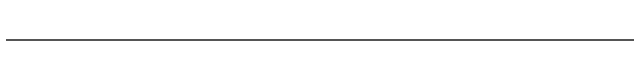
# Model space of a CAD drawing. Header units: millimetres. Extents: x 3804182 to 7463862, y 18008854 to 19247705.
# Drawn here: x 4760128.4 to 4760569.6, y 19095918.4 to 19095918.4 of the extents above; entities that cross this region are included whole.
import ezdxf

# ---------------------------------------------------------------- set-up
doc = ezdxf.new("R2010")
doc.units = ezdxf.units.MM
doc.header["$LTSCALE"] = 1000
doc.header["$MEASUREMENT"] = 0
doc.layers.add('02___PRT_ALL_AXES', color=7, linetype='Continuous')

# ---------------------------------------------------------------- blocks, each defined once
blk = doc.blocks.new('抗震大样2')
at = {"layer": '02___PRT_ALL_AXES', "color": 1, "linetype": 'Continuous'}
blk.add_line((8877.125123086851, -4558.086509407964), (4141.412819085177, -4558.086509407964), dxfattribs=at)

msp = doc.modelspace()

# ---------------------------------------------------------------- block references
at = {"xscale": 0.7, "yscale": 0.7, "zscale": 0.7}
msp.add_blockref('抗震大样2', (4757130.446715527, 19099109.0745273), dxfattribs=at)

doc.saveas('drawing.dxf')
